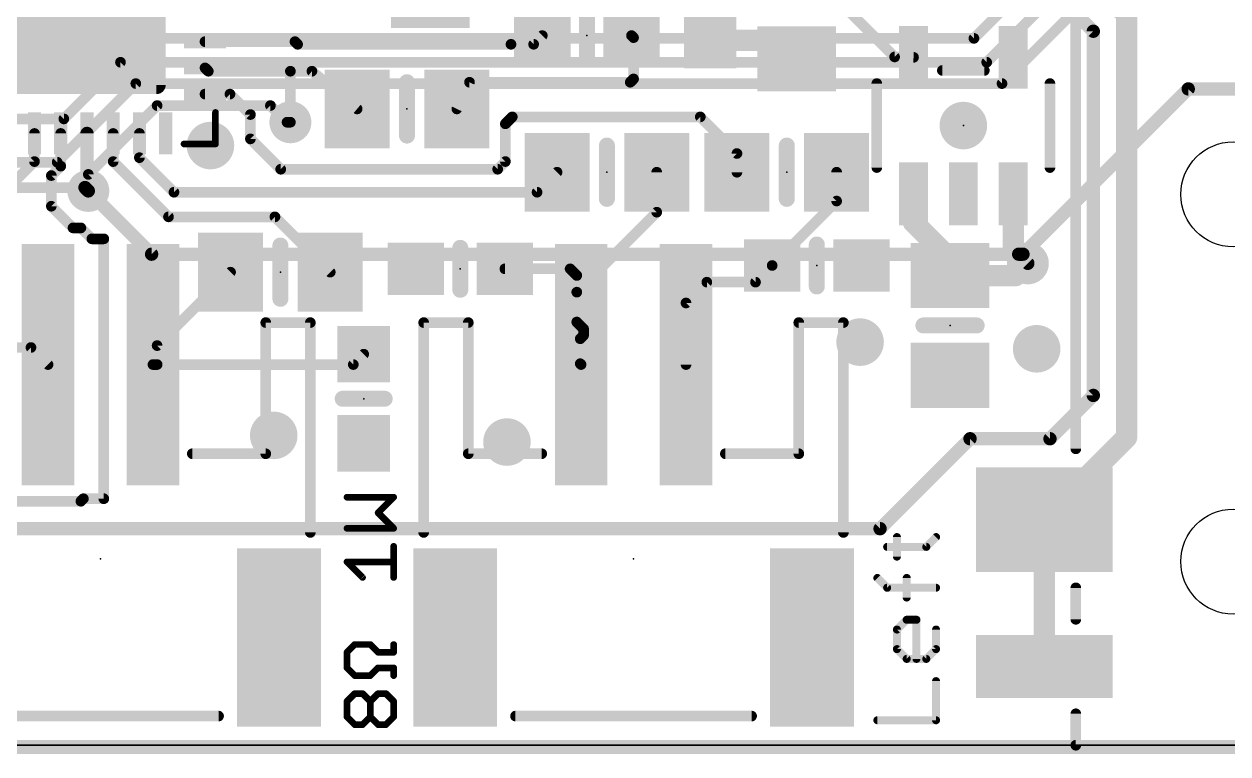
# Model space of a CAD drawing. Extents: x -0.1 to 65.1, y -0.2 to 30.7.
# Drawn here: x 30.29 to 53.24, y -0.17 to 13.75 of the extents above; entities that cross this region are included whole.
import ezdxf

# ---------------------------------------------------------------- set-up
doc = ezdxf.new("R2010")
doc.units = 0
for name, color, linetype in [('1', 12, 'CONTINUOUS'), ('16', 5, 'CONTINUOUS'), ('18', 110, 'CONTINUOUS'), ('20', 4, 'CONTINUOUS'), ('21', 40, 'CONTINUOUS'), ('23', 40, 'CONTINUOUS')]:
    doc.layers.add(name, color=color, linetype=linetype)

# ---------------------------------------------------------------- blocks, each defined once
blk = doc.blocks.new('RECT')
blk.add_solid([(-0.5, -0.5), (0.5, -0.5), (-0.5, 0.5), (0.5, 0.5)])
blk = doc.blocks.new('RECT560000X560000R10')
at = {"const_width": 0.175}
blk.add_lwpolyline([(1.6625, -1.575), (1.6625, 1.575, 0.4142), (1.575, 1.6625), (-1.575, 1.6625, 0.4142), (-1.6625, 1.575), (-1.6625, -1.575, 0.4142), (-1.575, -1.6625), (1.575, -1.6625, 0.4142)], format="xyb", close=True, dxfattribs=at)
blk.add_solid([(-1.6004, -1.6004), (1.6004, -1.6004), (-1.6004, 1.6004), (1.6004, 1.6004)])
blk = doc.blocks.new('ROUNDV')
at = {"const_width": 0.5}
blk.add_lwpolyline([(0, -0.25, 1), (0, 0.25, 1), (0, -0.25)], format="xyb", dxfattribs=at)

msp = doc.modelspace()

# ---------------------------------------------------------------- linework, layer by layer
at = {"layer": '1'}
for points, const_width in [([(51.308, 13.931), (49.9355, 15.3035)], 0.4064), ([(46.8861, 13.1189), (45.0215, 14.9835)], 0.2032), ([(49.9224, 14.3588), (50.673, 13.6082)], 0.254), ([(51.308, 5.868), (51.308, 13.931)], 0.4064), ([(40.071, 13.8569), (39.5743, 13.3602)], 0.2032), ([(40.0057, 13.3602), (40.171, 13.5255)], 0.2032), ([(41.91, 13.4865), (41.871, 13.5255)], 0.2032), ([(41.91, 12.7), (41.91, 13.4865)], 0.2032), ([(43.3705, 13.4375), (44.6675, 13.4375)], 0.4064), ([(44.6675, 13.4375), (45.0215, 13.0835)], 0.4064), ([(50.673, 13.6082), (50.673, 6.6675)], 0.254), ([(33.742, 13.4105), (35.4565, 13.4105)], 0.2032), ([(35.5068, 13.3602), (35.4565, 13.4105)], 0.2032), ([(39.5743, 13.3602), (35.5068, 13.3602)], 0.2032), ([(39.5743, 13.3602), (40.0057, 13.3602)], 0.2032), ([(47.2465, 13.1111), (46.8861, 13.1189)], 0.2032), ([(33.742, 12.9105), (33.8055, 12.847)], 0.2032), ([(35.3695, 12.847), (33.8055, 12.847)], 0.2032), ([(35.7801, 12.847), (35.3695, 12.847)], 0.2032), ([(35.3695, 12.847), (35.3695, 11.8745)], 0.2032), ([(36.642, 12.1285), (35.7801, 12.847)], 0.2032), ([(38.542, 12.1285), (38.7833, 12.6365)], 0.2032), ([(38.7833, 12.6365), (41.8465, 12.6365)], 0.2032), ([(41.8465, 12.6365), (41.91, 12.7)], 0.2032), ([(33.742, 12.4105), (34.2177, 12.4105)], 0.2032), ([(34.2177, 12.4105), (34.6075, 12.0207)], 0.2032), ([(34.6075, 12.0207), (34.6075, 11.557)], 0.2032), ([(39.5993, 11.9768), (39.4668, 11.8443)], 0.2032), ([(39.4668, 11.8443), (39.4668, 11.1253)], 0.2032), ([(43.1825, 11.9768), (39.5993, 11.9768)], 0.2032), ([(43.881, 11.2783), (43.1825, 11.9768)], 0.2032), ([(30.492, 11.6605), (30.492, 11.1245)], 0.2032), ([(30.992, 11.6605), (30.992, 11.0369)], 0.2032), ([(31.492, 11.6605), (31.492, 10.5918)], 0.254), ([(31.992, 11.6605), (31.992, 11.1245)], 0.2032), ([(32.492, 11.6605), (32.492, 11.1992)], 0.2032), ([(34.6075, 11.557), (35.1853, 10.9792)], 0.2032), ([(32.492, 11.1992), (33.1502, 10.541)], 0.2032), ([(43.881, 10.922), (43.881, 11.2783)], 0.2032), ([(30.492, 11.1245), (29.2075, 9.84)], 0.2032), ([(30.992, 11.0369), (30.813, 10.8579)], 0.2032), ([(31.992, 11.1245), (33.0454, 10.0711)], 0.2032), ([(35.1853, 10.9792), (39.3207, 10.9792)], 0.2032), ([(39.3207, 10.9792), (39.4668, 11.1253)], 0.2032), ([(40.071, 10.541), (40.452, 10.922)], 0.2032), ([(42.352, 10.922), (42.352, 10.16)], 0.2032), ([(45.781, 10.922), (45.781, 10.3725)], 0.2032), ([(30.813, 10.8579), (30.813, 10.274)], 0.2032), ([(31.492, 10.5918), (31.5178, 10.5659)], 0.254), ([(33.1502, 10.541), (40.071, 10.541)], 0.2032), ([(47.2465, 10.5109), (47.2465, 9.9645)], 0.4064), ([(49.1465, 9.464), (49.1465, 10.5109)], 0.4064), ([(30.813, 10.274), (31.2262, 9.8608)], 0.2032), ([(45.781, 10.3725), (44.5525, 9.144)], 0.2032), ([(33.0454, 10.0711), (35.0749, 10.0711)], 0.2032), ([(35.0749, 10.0711), (36.129, 9.017)], 0.2032), ([(42.352, 10.16), (40.828, 8.636)], 0.2032), ([(47.9425, 9.2685), (47.2465, 9.9645)], 0.4064), ([(31.2262, 9.8608), (31.3763, 9.8608)], 0.2032), ([(31.3763, 9.8608), (31.5851, 9.652)], 0.2032), ([(31.5851, 9.652), (31.8135, 9.652)], 0.2032), ([(31.8135, 9.652), (31.8135, 4.699)], 0.2032), ([(49.1465, 9.464), (49.4252, 9.1853)], 0.4064), ([(47.9425, 9.2685), (47.9425, 8.951)], 0.4064), ([(39.458, 9.0805), (40.701, 9.0805)], 0.2032), ([(40.701, 9.0805), (40.828, 8.9535)], 0.2032), ([(44.5525, 9.144), (44.235, 8.8265)], 0.2032), ([(49.4252, 9.1853), (49.1908, 8.951)], 0.4064), ([(34.229, 9.017), (32.8295, 7.6175)], 0.2032), ([(40.828, 8.9535), (40.828, 8.636)], 0.2032), ([(49.1908, 8.951), (47.9425, 8.951)], 0.4064), ([(40.828, 8.636), (40.828, 8.067)], 0.2032), ([(43.307, 8.8265), (42.91, 8.4295)], 0.2032), ([(44.235, 8.8265), (43.307, 8.8265)], 0.2032), ([(42.91, 8.4295), (42.91, 7.256)], 0.2032), ([(40.828, 8.067), (40.9575, 7.9375)], 0.2032), ([(40.9575, 7.9375), (40.9575, 7.8105)], 0.2032), ([(40.9575, 7.8105), (40.894, 7.747)], 0.2032), ([(40.894, 7.747), (40.894, 7.272)], 0.2032), ([(26.67, 7.581), (30.425, 7.581)], 0.2032), ([(30.425, 7.581), (30.75, 7.256)], 0.2032), ([(32.8295, 7.6175), (32.8295, 7.256)], 0.2032), ([(32.75, 7.256), (32.8295, 7.256)], 0.2032), ([(32.8295, 7.256), (36.5685, 7.256)], 0.2032), ([(36.5685, 7.256), (36.7665, 7.454)], 0.2032), ([(40.894, 7.272), (40.91, 7.256)], 0.2032), ([(50.673, 6.6675), (49.8475, 5.842)], 0.254), ([(48.3235, 5.842), (46.609, 4.1275)], 0.254), ([(49.8475, 5.842), (48.3235, 5.842)], 0.254), ([(49.74, 4.3), (51.308, 5.868)], 0.4064), ([(31.3763, 4.6512), (30.1238, 4.6512)], 0.2032), ([(31.4241, 4.699), (31.3763, 4.6512)], 0.2032), ([(31.8135, 4.699), (31.4241, 4.699)], 0.2032), ([(49.74, 1.5), (49.74, 4.3)], 0.4064), ([(46.609, 4.1275), (23.4315, 4.1275)], 0.254), ([(65.024, 0), (0, 0)], 0.2032)]:
    msp.add_lwpolyline(points, dxfattribs=dict(at, const_width=const_width))
for points, const_width in [([(51.2362, 13.8592, 1), (51.3798, 14.0028)], 0.2032), ([(40.2069, 13.4896, 1), (40.1351, 13.5614)], 0.1016), ([(41.9069, 13.5614, 1), (41.8351, 13.4896)], 0.1016), ([(41.9608, 13.4865, 1), (41.8592, 13.4865)], 0.1016), ([(41.8741, 13.4506, 1), (41.9459, 13.5224)], 0.1016), ([(43.3705, 13.5391, 1), (43.3705, 13.3359)], 0.2032), ([(44.7393, 13.5093, 1), (44.5957, 13.3657)], 0.2032), ([(44.6675, 13.3359, 1), (44.6675, 13.5391)], 0.2032), ([(50.7365, 13.6082, 1), (50.6095, 13.6082)], 0.127), ([(50.6281, 13.5633, 1), (50.7179, 13.6531)], 0.127), ([(33.742, 13.4613, 1), (33.742, 13.3597)], 0.1016), ([(35.4924, 13.4464, 1), (35.4206, 13.3746)], 0.1016), ([(35.5068, 13.411, 1), (35.5068, 13.3094)], 0.1016), ([(35.4565, 13.3597, 1), (35.4565, 13.4613)], 0.1016), ([(35.4709, 13.3243, 1), (35.5427, 13.3961)], 0.1016), ([(39.5743, 13.411, 1), (39.5743, 13.3094)], 0.1016), ([(39.5384, 13.3961, 1), (39.6102, 13.3243)], 0.1016), ([(39.5743, 13.3094, 1), (39.5743, 13.411)], 0.1016), ([(39.9698, 13.3961, 1), (40.0416, 13.3243)], 0.1016), ([(40.0057, 13.3094, 1), (40.0057, 13.411)], 0.1016), ([(44.9497, 13.0117, 1), (45.0933, 13.1553)], 0.2032), ([(46.8872, 13.1697, 1), (46.885, 13.0681)], 0.1016), ([(46.8502, 13.083, 1), (46.922, 13.1548)], 0.1016), ([(47.2454, 13.0603, 1), (47.2476, 13.1619)], 0.1016), ([(33.7779, 12.9464, 1), (33.7061, 12.8746)], 0.1016), ([(33.8055, 12.8978, 1), (33.8055, 12.7962)], 0.1016), ([(33.7696, 12.8111, 1), (33.8414, 12.8829)], 0.1016), ([(35.3695, 12.8978, 1), (35.3695, 12.7962)], 0.1016), ([(35.4203, 12.847, 1), (35.3187, 12.847)], 0.1016), ([(35.3695, 12.7962, 1), (35.3695, 12.8978)], 0.1016), ([(35.8126, 12.886, 1), (35.7476, 12.808)], 0.1016), ([(35.7801, 12.7962, 1), (35.7801, 12.8978)], 0.1016), ([(38.7833, 12.6873, 1), (38.7833, 12.5857)], 0.1016), ([(38.8292, 12.6147, 1), (38.7375, 12.6583)], 0.1016), ([(41.8106, 12.6724, 1), (41.8824, 12.6006)], 0.1016), ([(41.8465, 12.5857, 1), (41.8465, 12.6873)], 0.1016), ([(41.8592, 12.7, 1), (41.9608, 12.7)], 0.1016), ([(41.9459, 12.6641, 1), (41.8741, 12.7359)], 0.1016), ([(33.742, 12.4613, 1), (33.742, 12.3597)], 0.1016), ([(34.2536, 12.4464, 1), (34.1818, 12.3746)], 0.1016), ([(34.2177, 12.3597, 1), (34.2177, 12.4613)], 0.1016), ([(36.6095, 12.0895, 1), (36.6745, 12.1675)], 0.1016), ([(38.4961, 12.1503, 1), (38.5879, 12.1067)], 0.1016), ([(34.6583, 12.0207, 1), (34.5567, 12.0207)], 0.1016), ([(34.5716, 11.9848, 1), (34.6434, 12.0566)], 0.1016), ([(39.5176, 11.8443, 1), (39.416, 11.8443)], 0.1016), ([(39.5993, 12.0276, 1), (39.5993, 11.926)], 0.1016), ([(39.6352, 11.9409, 1), (39.5634, 12.0127)], 0.1016), ([(43.2184, 12.0127, 1), (43.1466, 11.9409)], 0.1016), ([(43.1825, 11.926, 1), (43.1825, 12.0276)], 0.1016), ([(30.5428, 11.6605, 1), (30.4412, 11.6605)], 0.1016), ([(31.0428, 11.6605, 1), (30.9412, 11.6605)], 0.1016), ([(31.5555, 11.6605, 1), (31.4285, 11.6605)], 0.127), ([(32.0428, 11.6605, 1), (31.9412, 11.6605)], 0.1016), ([(32.5428, 11.6605, 1), (32.4412, 11.6605)], 0.1016), ([(35.3187, 11.8745, 1), (35.4203, 11.8745)], 0.1016), ([(39.4309, 11.8802, 1), (39.5027, 11.8084)], 0.1016), ([(34.6434, 11.5929, 1), (34.5716, 11.5211)], 0.1016), ([(34.5567, 11.557, 1), (34.6583, 11.557)], 0.1016), ([(32.5279, 11.2352, 1), (32.4561, 11.1633)], 0.1016), ([(32.4412, 11.1992, 1), (32.5428, 11.1992)], 0.1016), ([(43.9318, 11.2783, 1), (43.8302, 11.2783)], 0.1016), ([(43.8451, 11.2424, 1), (43.9169, 11.3142)], 0.1016), ([(30.4412, 11.1245, 1), (30.5428, 11.1245)], 0.1016), ([(30.5279, 11.0886, 1), (30.4561, 11.1604)], 0.1016), ([(30.9412, 11.0369, 1), (31.0428, 11.0369)], 0.1016), ([(31.0279, 11.001, 1), (30.9561, 11.0729)], 0.1016), ([(32.0279, 11.1604, 1), (31.9561, 11.0886)], 0.1016), ([(31.9412, 11.1245, 1), (32.0428, 11.1245)], 0.1016), ([(35.1853, 11.03, 1), (35.1853, 10.9284)], 0.1016), ([(35.1494, 10.9432, 1), (35.2213, 11.0151)], 0.1016), ([(39.2848, 11.0151, 1), (39.3566, 10.9432)], 0.1016), ([(39.3207, 10.9284, 1), (39.3207, 11.03)], 0.1016), ([(39.416, 11.1253, 1), (39.5176, 11.1253)], 0.1016), ([(39.5027, 11.0893, 1), (39.4309, 11.1612)], 0.1016), ([(40.4879, 10.8861, 1), (40.4161, 10.9579)], 0.1016), ([(42.4028, 10.922, 1), (42.3012, 10.922)], 0.1016), ([(45.8318, 10.922, 1), (45.7302, 10.922)], 0.1016), ([(30.8638, 10.8579, 1), (30.7622, 10.8579)], 0.1016), ([(30.7771, 10.8938, 1), (30.8489, 10.822)], 0.1016), ([(43.8302, 10.922, 1), (43.9318, 10.922)], 0.1016), ([(31.5369, 10.6367, 1), (31.4471, 10.5469)], 0.127), ([(31.4285, 10.5918, 1), (31.5555, 10.5918)], 0.127), ([(31.4729, 10.521, 1), (31.5627, 10.6108)], 0.127), ([(33.1502, 10.5918, 1), (33.1502, 10.4902)], 0.1016), ([(33.1143, 10.5051, 1), (33.1862, 10.5769)], 0.1016), ([(40.0351, 10.5769, 1), (40.1069, 10.5051)], 0.1016), ([(40.071, 10.4902, 1), (40.071, 10.5918)], 0.1016), ([(47.3481, 10.5109, 1), (47.1449, 10.5109)], 0.2032), ([(49.2481, 10.5109, 1), (49.0449, 10.5109)], 0.2032), ([(30.8489, 10.3099, 1), (30.7771, 10.2381)], 0.1016), ([(45.7302, 10.3725, 1), (45.8318, 10.3725)], 0.1016), ([(45.8169, 10.3366, 1), (45.7451, 10.4084)], 0.1016), ([(30.7622, 10.274, 1), (30.8638, 10.274)], 0.1016), ([(33.0454, 10.1219, 1), (33.0454, 10.0203)], 0.1016), ([(33.0095, 10.0352, 1), (33.0813, 10.107)], 0.1016), ([(35.1108, 10.107, 1), (35.039, 10.0352)], 0.1016), ([(35.0749, 10.0203, 1), (35.0749, 10.1219)], 0.1016), ([(42.3012, 10.16, 1), (42.4028, 10.16)], 0.1016), ([(42.3879, 10.1241, 1), (42.3161, 10.1959)], 0.1016), ([(47.3183, 10.0363, 1), (47.1747, 9.8927)], 0.2032), ([(31.2262, 9.9116, 1), (31.2262, 9.81)], 0.1016), ([(31.1902, 9.8249, 1), (31.2621, 9.8967)], 0.1016), ([(31.4122, 9.8967, 1), (31.3403, 9.8249)], 0.1016), ([(31.3763, 9.81, 1), (31.3763, 9.9116)], 0.1016), ([(47.1449, 9.9645, 1), (47.3481, 9.9645)], 0.2032), ([(31.5851, 9.7028, 1), (31.5851, 9.6012)], 0.1016), ([(31.5491, 9.6161, 1), (31.621, 9.6879)], 0.1016), ([(31.8643, 9.652, 1), (31.7627, 9.652)], 0.1016), ([(31.8135, 9.6012, 1), (31.8135, 9.7028)], 0.1016), ([(49.2183, 9.5358, 1), (49.0747, 9.3922)], 0.2032), ([(48.0441, 9.2685, 1), (47.8409, 9.2685)], 0.2032), ([(47.8707, 9.1967, 1), (48.0143, 9.3403)], 0.2032), ([(49.0449, 9.464, 1), (49.2481, 9.464)], 0.2032), ([(39.458, 9.1313, 1), (39.458, 9.0297)], 0.1016), ([(40.7369, 9.1164, 1), (40.6651, 9.0446)], 0.1016), ([(40.701, 9.0297, 1), (40.701, 9.1313)], 0.1016), ([(44.5166, 9.1799, 1), (44.5884, 9.1081)], 0.1016), ([(44.5884, 9.1081, 1), (44.5166, 9.1799)], 0.1016), ([(49.497, 9.1135, 1), (49.3533, 9.2572)], 0.2032), ([(49.3533, 9.1135, 1), (49.497, 9.2572)], 0.2032), ([(34.2649, 8.9811, 1), (34.1931, 9.0529)], 0.1016), ([(36.0931, 8.9811, 1), (36.1649, 9.0529)], 0.1016), ([(40.8788, 8.9535, 1), (40.7772, 8.9535)], 0.1016), ([(40.7921, 8.9176, 1), (40.8639, 8.9894)], 0.1016), ([(47.9425, 9.0526, 1), (47.9425, 8.8494)], 0.2032), ([(47.8409, 8.951, 1), (48.0441, 8.951)], 0.2032), ([(49.119, 9.0228, 1), (49.2627, 8.8792)], 0.2032), ([(49.1908, 8.8494, 1), (49.1908, 9.0526)], 0.2032), ([(40.8788, 8.636, 1), (40.7772, 8.636)], 0.1016), ([(40.7921, 8.6719, 1), (40.8639, 8.6001)], 0.1016), ([(43.307, 8.8773, 1), (43.307, 8.7757)], 0.1016), ([(43.3429, 8.7906, 1), (43.2711, 8.8624)], 0.1016), ([(44.1991, 8.8624, 1), (44.2709, 8.7906)], 0.1016), ([(44.235, 8.7757, 1), (44.235, 8.8773)], 0.1016), ([(40.7772, 8.636, 1), (40.8788, 8.636)], 0.1016), ([(42.9608, 8.4295, 1), (42.8592, 8.4295)], 0.1016), ([(42.8741, 8.4654, 1), (42.9459, 8.3936)], 0.1016), ([(40.8639, 8.1029, 1), (40.7921, 8.0311)], 0.1016), ([(40.7772, 8.067, 1), (40.8788, 8.067)], 0.1016), ([(41.0083, 7.9375, 1), (40.9067, 7.9375)], 0.1016), ([(40.9448, 7.747, 1), (40.8432, 7.747)], 0.1016), ([(40.8581, 7.7829, 1), (40.9299, 7.7111)], 0.1016), ([(40.9067, 7.8105, 1), (41.0083, 7.8105)], 0.1016), ([(40.9216, 7.9016, 1), (40.9934, 7.9734)], 0.1016), ([(40.9934, 7.7746, 1), (40.9216, 7.8464)], 0.1016), ([(30.4609, 7.6169, 1), (30.3891, 7.5451)], 0.1016), ([(30.425, 7.5302, 1), (30.425, 7.6318)], 0.1016), ([(32.8803, 7.6175, 1), (32.7787, 7.6175)], 0.1016), ([(32.7936, 7.6534, 1), (32.8654, 7.5816)], 0.1016), ([(30.7141, 7.2201, 1), (30.7859, 7.2919)], 0.1016), ([(32.75, 7.3068, 1), (32.75, 7.2052)], 0.1016), ([(32.8295, 7.3068, 1), (32.8295, 7.2052)], 0.1016), ([(32.8295, 7.2052, 1), (32.8295, 7.3068)], 0.1016), ([(36.5326, 7.2919, 1), (36.6044, 7.2201)], 0.1016), ([(36.5685, 7.2052, 1), (36.5685, 7.3068)], 0.1016), ([(36.8024, 7.4181, 1), (36.7306, 7.4899)], 0.1016), ([(40.9299, 7.3079, 1), (40.8581, 7.2361)], 0.1016), ([(40.8741, 7.2201, 1), (40.9459, 7.2919)], 0.1016), ([(32.7787, 7.256, 1), (32.8803, 7.256)], 0.1016), ([(40.8432, 7.272, 1), (40.9448, 7.272)], 0.1016), ([(42.8592, 7.256, 1), (42.9608, 7.256)], 0.1016), ([(50.6095, 6.6675, 1), (50.7365, 6.6675)], 0.127), ([(50.7179, 6.6226, 1), (50.6281, 6.7124)], 0.127), ([(48.3235, 5.9055, 1), (48.3235, 5.7785)], 0.127), ([(48.3684, 5.7971, 1), (48.2786, 5.8869)], 0.127), ([(49.8475, 5.7785, 1), (49.8475, 5.9055)], 0.127), ([(51.2064, 5.868, 1), (51.4096, 5.868)], 0.2032), ([(51.3798, 5.7962, 1), (51.2362, 5.9398)], 0.2032), ([(49.8026, 5.8869, 1), (49.8924, 5.7971)], 0.127), ([(31.3403, 4.6871, 1), (31.4122, 4.6153)], 0.1016), ([(31.4241, 4.7498, 1), (31.4241, 4.6482)], 0.1016), ([(31.3763, 4.6004, 1), (31.3763, 4.702)], 0.1016), ([(31.46, 4.6631, 1), (31.3881, 4.7349)], 0.1016), ([(31.7627, 4.699, 1), (31.8643, 4.699)], 0.1016), ([(31.8135, 4.6482, 1), (31.8135, 4.7498)], 0.1016), ([(49.8416, 4.3, 1), (49.6384, 4.3)], 0.2032), ([(49.6682, 4.3718, 1), (49.8118, 4.2282)], 0.2032), ([(46.5641, 4.1724, 1), (46.6539, 4.0826)], 0.127), ([(46.609, 4.064, 1), (46.609, 4.191)], 0.127), ([(49.6384, 1.5, 1), (49.8416, 1.5)], 0.2032)]:
    msp.add_lwpolyline(points, format="xyb", dxfattribs=dict(at, const_width=const_width))
at = {"layer": '16'}
for points, const_width in [([(48.9331, 12.6111), (58.1025, 21.7805)], 0.2032), ([(48.641, 13.0175), (55.372, 19.7485)], 0.2032), ([(48.3979, 13.4729), (53.709, 18.784)], 0.2032), ([(48.3979, 13.4729), (28.7546, 13.4729)], 0.2032), ([(32.131, 13.0175), (31.0515, 11.938)], 0.2032), ([(48.641, 13.0175), (32.131, 13.0175)], 0.2032), ([(30.9245, 11.1125), (32.4231, 12.6111)], 0.2032), ([(32.4231, 12.6111), (48.9331, 12.6111)], 0.2032), ([(49.3327, 9.3594), (52.4828, 12.5095)], 0.254), ([(52.4828, 12.5095), (60.071, 12.5095)], 0.254), ([(32.8295, 12.192), (31.5178, 10.8803)], 0.2032), ([(34.9885, 12.192), (32.8295, 12.192)], 0.2032), ([(35.306, 11.8745), (34.9885, 12.192)], 0.2032), ([(27.7495, 11.938), (31.0515, 11.938)], 0.2032), ([(35.3695, 11.8745), (35.306, 11.8745)], 0.2032), ([(27.4955, 11.1125), (30.9245, 11.1125)], 0.2032), ([(31.5178, 10.5659), (31.5178, 10.8803)], 0.2032), ([(27.3403, 10.6294), (31.4543, 10.6294)], 0.2032), ([(31.5178, 10.5659), (31.4543, 10.6294)], 0.254), ([(32.7243, 9.3594), (31.5178, 10.5659)], 0.254), ([(49.2511, 9.3594), (32.7243, 9.3594)], 0.254), ([(49.4252, 9.1853), (49.2511, 9.3594)], 0.254), ([(49.2511, 9.3594), (49.3327, 9.3594)], 0.254), ([(65.024, -0.0635), (0, -0.0635)], 0.2032)]:
    msp.add_lwpolyline(points, dxfattribs=dict(at, const_width=const_width))
for points, const_width in [([(48.362, 13.5089, 1), (48.4339, 13.437)], 0.1016), ([(48.3979, 13.4221, 1), (48.3979, 13.5237)], 0.1016), ([(32.131, 13.0683, 1), (32.131, 12.9667)], 0.1016), ([(32.1669, 12.9816, 1), (32.0951, 13.0534)], 0.1016), ([(48.6051, 13.0534, 1), (48.6769, 12.9816)], 0.1016), ([(48.641, 12.9667, 1), (48.641, 13.0683)], 0.1016), ([(32.4231, 12.6619, 1), (32.4231, 12.5603)], 0.1016), ([(32.459, 12.5752, 1), (32.3872, 12.647)], 0.1016), ([(48.8972, 12.647, 1), (48.969, 12.5752)], 0.1016), ([(48.9331, 12.5603, 1), (48.9331, 12.6619)], 0.1016), ([(52.4828, 12.573, 1), (52.4828, 12.446)], 0.127), ([(52.5277, 12.4646, 1), (52.4378, 12.5544)], 0.127), ([(32.8295, 12.2428, 1), (32.8295, 12.1412)], 0.1016), ([(32.8654, 12.1561, 1), (32.7936, 12.2279)], 0.1016), ([(35.0244, 12.2279, 1), (34.9526, 12.1561)], 0.1016), ([(34.9885, 12.1412, 1), (34.9885, 12.2428)], 0.1016), ([(31.0156, 11.9739, 1), (31.0874, 11.9021)], 0.1016), ([(31.0515, 11.8872, 1), (31.0515, 11.9888)], 0.1016), ([(35.306, 11.9253, 1), (35.306, 11.8237)], 0.1016), ([(35.2701, 11.8386, 1), (35.3419, 11.9104)], 0.1016), ([(35.3695, 11.8237, 1), (35.3695, 11.9253)], 0.1016), ([(30.8886, 11.1484, 1), (30.9604, 11.0766)], 0.1016), ([(30.9245, 11.0617, 1), (30.9245, 11.1633)], 0.1016), ([(31.5686, 10.8803, 1), (31.467, 10.8803)], 0.1016), ([(31.4819, 10.9162, 1), (31.5537, 10.8444)], 0.1016), ([(31.4992, 10.6743, 1), (31.4094, 10.5845)], 0.127), ([(31.5627, 10.6108, 1), (31.4729, 10.521)], 0.127), ([(31.4543, 10.5786, 1), (31.4543, 10.6802)], 0.1016), ([(31.4729, 10.521, 1), (31.5627, 10.6108)], 0.127), ([(31.467, 10.5659, 1), (31.5686, 10.5659)], 0.1016), ([(32.7243, 9.4229, 1), (32.7243, 9.2959)], 0.127), ([(32.6794, 9.3145, 1), (32.7692, 9.4043)], 0.127), ([(49.296, 9.4043, 1), (49.2062, 9.3145)], 0.127), ([(49.2511, 9.4229, 1), (49.2511, 9.2959)], 0.127), ([(49.2511, 9.2959, 1), (49.2511, 9.4229)], 0.127), ([(49.2878, 9.4043, 1), (49.3776, 9.3145)], 0.127), ([(49.3327, 9.2959, 1), (49.3327, 9.4229)], 0.127), ([(49.3803, 9.1404, 1), (49.4701, 9.2302)], 0.127)]:
    msp.add_lwpolyline(points, format="xyb", dxfattribs=dict(at, const_width=const_width))
at = {"layer": '20'}
for p, q in [((62, 0), (3, 0)), ((3, 0), (62, 0))]:
    msp.add_line(p, q, dxfattribs=at)
for centre in [(53.34, 10.5), (53.34, 3.5)]:
    msp.add_circle(centre, 1, dxfattribs=at)
at = {"layer": '21'}
for points, const_width in [([(50.34, 14.5), (50.34, 5.65)], 0.2032), ([(41.021, 13.9255), (41.021, 13.1255)], 0.3048), ([(47.7965, 12.861), (48.5965, 12.861)], 0.2032), ([(37.592, 12.6365), (37.592, 11.6205)], 0.3048), ([(46.5465, 12.611), (46.5465, 11.011)], 0.2032), ([(49.8465, 12.611), (49.8465, 11.011)], 0.2032), ([(33.942, 12.0605), (33.942, 11.4605)], 0.127), ([(33.942, 11.4605), (33.342, 11.4605)], 0.127), ([(41.402, 11.43), (41.402, 10.414)], 0.3048), ([(44.831, 11.43), (44.831, 10.414)], 0.3048), ([(35.179, 8.509), (35.179, 9.525)], 0.3048), ([(45.4025, 9.544), (45.4025, 8.744)], 0.3048), ([(38.608, 8.6805), (38.608, 9.4805)], 0.3048), ([(34.9, 5.556), (34.9, 8.056)], 0.2032), ([(34.9, 8.056), (35.75, 8.056)], 0.2032), ([(35.75, 8.056), (35.75, 4.056)], 0.2032), ([(37.91, 4.056), (37.91, 8.056)], 0.2032), ([(37.91, 8.056), (38.76, 8.056)], 0.2032), ([(38.76, 8.056), (38.76, 5.556)], 0.2032), ([(45.06, 5.556), (45.06, 8.056)], 0.2032), ([(45.06, 8.056), (45.91, 8.056)], 0.2032), ([(45.91, 8.056), (45.91, 4.056)], 0.2032), ([(48.4505, 8.001), (47.4345, 8.001)], 0.3048), ([(37.1665, 6.604), (36.3665, 6.604)], 0.3048), ([(33.5, 5.556), (34.9, 5.556)], 0.2032), ([(38.76, 5.556), (40.16, 5.556)], 0.2032), ([(43.66, 5.556), (45.06, 5.556)], 0.2032), ([(37.338, 4.727), (36.4482, 4.727)], 0.127), ([(37.0414, 4.4304), (37.338, 4.727)], 0.127), ([(37.338, 4.1338), (37.0414, 4.4304)], 0.127), ([(36.4482, 4.1338), (37.338, 4.1338)], 0.127), ([(46.9301, 3.5951), (46.9301, 3.9679)], 0.1524), ([(47.4894, 3.7815), (47.6758, 3.9679)], 0.1524), ([(37.338, 3.1983), (37.338, 3.7914)], 0.127), ([(46.7437, 3.7815), (47.4894, 3.7815)], 0.1524), ([(36.7448, 3.1983), (36.4482, 3.4948)], 0.127), ([(36.4482, 3.4948), (37.338, 3.4948)], 0.127), ([(46.7437, 3.0019), (46.5572, 3.1883)], 0.1524), ([(47.1165, 2.8155), (47.1165, 3.1883)], 0.1524), ([(47.6758, 3.0019), (46.7437, 3.0019)], 0.1524), ([(50.34, 2.4), (50.34, 3)], 0.2032), ([(46.9301, 2.2054), (47.1165, 2.3918)], 0.1524), ([(47.1165, 2.3918), (47.303, 2.3918)], 0.1524), ([(47.303, 2.3918), (47.303, 1.6461)], 0.1524), ([(46.9301, 1.8325), (46.9301, 2.2054)], 0.1524), ([(47.6758, 2.2054), (47.6758, 1.8325)], 0.1524), ([(36.4482, 1.7721), (36.5965, 1.9204)], 0.127), ([(36.5965, 1.9204), (36.8931, 1.9204)], 0.127), ([(36.8931, 1.9204), (37.0414, 1.7721)], 0.127), ([(37.338, 1.7721), (37.338, 1.9204)], 0.127), ([(47.1165, 1.6461), (46.9301, 1.8325)], 0.1524), ([(47.6758, 1.8325), (47.4894, 1.6461)], 0.1524), ([(36.4482, 1.4755), (36.4482, 1.7721)], 0.127), ([(37.0414, 1.7721), (37.338, 1.7721)], 0.127), ([(47.4894, 1.6461), (47.1165, 1.6461)], 0.1524), ([(36.5965, 1.3272), (36.4482, 1.4755)], 0.127), ([(36.8931, 1.3272), (36.5965, 1.3272)], 0.127), ([(37.0414, 1.4755), (36.8931, 1.3272)], 0.127), ([(37.338, 1.4755), (37.0414, 1.4755)], 0.127), ([(37.338, 1.3272), (37.338, 1.4755)], 0.127), ([(47.6758, 0.4767), (47.6758, 1.2224)], 0.1524), ([(36.4482, 0.8366), (36.5965, 0.9849)], 0.127), ([(36.5965, 0.9849), (36.7448, 0.9849)], 0.127), ([(36.7448, 0.9849), (36.8931, 0.8366)], 0.127), ([(36.8931, 0.8366), (37.0414, 0.9849)], 0.127), ([(37.0414, 0.9849), (37.1897, 0.9849)], 0.127), ([(37.1897, 0.9849), (37.338, 0.8366)], 0.127), ([(36.4482, 0.54), (36.4482, 0.8366)], 0.127), ([(36.8931, 0.54), (36.8931, 0.8366)], 0.127), ([(37.338, 0.8366), (37.338, 0.54)], 0.127), ([(50.34, 0), (50.34, 0.6)], 0.2032), ([(34, 0.556), (29.5, 0.556)], 0.2032), ([(36.5965, 0.3917), (36.4482, 0.54)], 0.127), ([(36.8931, 0.54), (36.7448, 0.3917)], 0.127), ([(37.0414, 0.3917), (36.8931, 0.54)], 0.127), ([(37.338, 0.54), (37.1897, 0.3917)], 0.127), ([(44.16, 0.556), (39.66, 0.556)], 0.2032), ([(46.5572, 0.4767), (47.6758, 0.4767)], 0.1524), ([(36.7448, 0.3917), (36.5965, 0.3917)], 0.127), ([(37.1897, 0.3917), (37.0414, 0.3917)], 0.127), ([(50.34, 0), (56.34, 0)], 0.2032)]:
    msp.add_lwpolyline(points, dxfattribs=dict(at, const_width=const_width))
for points, const_width in [([(40.9448, 13.1255, 1), (41.0972, 13.1255)], 0.1524), ([(47.7965, 12.9118, 1), (47.7965, 12.8102)], 0.1016), ([(48.5965, 12.8102, 1), (48.5965, 12.9118)], 0.1016), ([(37.6682, 12.6365, 1), (37.5158, 12.6365)], 0.1524), ([(46.5973, 12.611, 1), (46.4957, 12.611)], 0.1016), ([(49.8973, 12.611, 1), (49.7957, 12.611)], 0.1016), ([(33.9738, 12.0605, 1), (33.9102, 12.0605)], 0.0635), ([(33.342, 11.4923, 1), (33.342, 11.4287)], 0.0635), ([(33.9102, 11.4605, 1), (33.9738, 11.4605)], 0.0635), ([(33.942, 11.4287, 1), (33.942, 11.4923)], 0.0635), ([(37.5158, 11.6205, 1), (37.6682, 11.6205)], 0.1524), ([(41.4782, 11.43, 1), (41.3258, 11.43)], 0.1524), ([(44.9072, 11.43, 1), (44.7548, 11.43)], 0.1524), ([(46.4957, 11.011, 1), (46.5973, 11.011)], 0.1016), ([(49.7957, 11.011, 1), (49.8973, 11.011)], 0.1016), ([(41.3258, 10.414, 1), (41.4782, 10.414)], 0.1524), ([(44.7548, 10.414, 1), (44.9072, 10.414)], 0.1524), ([(35.2552, 9.525, 1), (35.1028, 9.525)], 0.1524), ([(45.4787, 9.544, 1), (45.3263, 9.544)], 0.1524), ([(38.6842, 9.4805, 1), (38.5318, 9.4805)], 0.1524), ([(38.5318, 8.6805, 1), (38.6842, 8.6805)], 0.1524), ([(45.3263, 8.744, 1), (45.4787, 8.744)], 0.1524), ([(35.1028, 8.509, 1), (35.2552, 8.509)], 0.1524), ([(34.9508, 8.056, 1), (34.8492, 8.056)], 0.1016), ([(34.9, 8.1068, 1), (34.9, 8.0052)], 0.1016), ([(35.8008, 8.056, 1), (35.6992, 8.056)], 0.1016), ([(35.75, 8.0052, 1), (35.75, 8.1068)], 0.1016), ([(37.9608, 8.056, 1), (37.8592, 8.056)], 0.1016), ([(37.91, 8.1068, 1), (37.91, 8.0052)], 0.1016), ([(38.8108, 8.056, 1), (38.7092, 8.056)], 0.1016), ([(38.76, 8.0052, 1), (38.76, 8.1068)], 0.1016), ([(45.1108, 8.056, 1), (45.0092, 8.056)], 0.1016), ([(45.06, 8.1068, 1), (45.06, 8.0052)], 0.1016), ([(45.9608, 8.056, 1), (45.8592, 8.056)], 0.1016), ([(45.91, 8.0052, 1), (45.91, 8.1068)], 0.1016), ([(47.4345, 8.0772, 1), (47.4345, 7.9248)], 0.1524), ([(48.4505, 7.9248, 1), (48.4505, 8.0772)], 0.1524), ([(36.3665, 6.6802, 1), (36.3665, 6.5278)], 0.1524), ([(37.1665, 6.5278, 1), (37.1665, 6.6802)], 0.1524), ([(33.5, 5.6068, 1), (33.5, 5.5052)], 0.1016), ([(34.8492, 5.556, 1), (34.9508, 5.556)], 0.1016), ([(34.9, 5.5052, 1), (34.9, 5.6068)], 0.1016), ([(38.76, 5.6068, 1), (38.76, 5.5052)], 0.1016), ([(38.7092, 5.556, 1), (38.8108, 5.556)], 0.1016), ([(40.16, 5.5052, 1), (40.16, 5.6068)], 0.1016), ([(43.66, 5.6068, 1), (43.66, 5.5052)], 0.1016), ([(45.0092, 5.556, 1), (45.1108, 5.556)], 0.1016), ([(45.06, 5.5052, 1), (45.06, 5.6068)], 0.1016), ([(50.2892, 5.65, 1), (50.3908, 5.65)], 0.1016), ([(36.4482, 4.7587, 1), (36.4482, 4.6952)], 0.0635), ([(37.3605, 4.7045, 1), (37.3155, 4.7494)], 0.0635), ([(37.338, 4.6952, 1), (37.338, 4.7587)], 0.0635), ([(37.0639, 4.4528, 1), (37.019, 4.4079)], 0.0635), ([(37.019, 4.4528, 1), (37.0639, 4.4079)], 0.0635), ([(36.4482, 4.1655, 1), (36.4482, 4.102)], 0.0635), ([(37.3155, 4.1113, 1), (37.3605, 4.1562)], 0.0635), ([(37.338, 4.102, 1), (37.338, 4.1655)], 0.0635), ([(35.6992, 4.056, 1), (35.8008, 4.056)], 0.1016), ([(37.8592, 4.056, 1), (37.9608, 4.056)], 0.1016), ([(45.8592, 4.056, 1), (45.9608, 4.056)], 0.1016), ([(46.9682, 3.9679, 1), (46.892, 3.9679)], 0.0762), ([(47.7027, 3.941, 1), (47.6489, 3.9949)], 0.0762), ([(37.3698, 3.7914, 1), (37.3062, 3.7914)], 0.0635), ([(46.7437, 3.8196, 1), (46.7437, 3.7434)], 0.0762), ([(47.4624, 3.8085, 1), (47.5163, 3.7546)], 0.0762), ([(47.4894, 3.7434, 1), (47.4894, 3.8196)], 0.0762), ([(36.4482, 3.5266, 1), (36.4482, 3.4631)], 0.0635), ([(36.4707, 3.5173, 1), (36.4258, 3.4724)], 0.0635), ([(37.338, 3.4631, 1), (37.338, 3.5266)], 0.0635), ([(46.892, 3.5951, 1), (46.9682, 3.5951)], 0.0762), ([(36.7224, 3.1758, 1), (36.7673, 3.2207)], 0.0635), ([(37.3062, 3.1983, 1), (37.3698, 3.1983)], 0.0635), ([(46.5842, 3.2153, 1), (46.5303, 3.1614)], 0.0762), ([(47.1546, 3.1883, 1), (47.0784, 3.1883)], 0.0762), ([(46.7437, 3.04, 1), (46.7437, 2.9638)], 0.0762), ([(46.7167, 2.975, 1), (46.7706, 3.0289)], 0.0762), ([(47.6758, 2.9638, 1), (47.6758, 3.04)], 0.0762), ([(50.3908, 3, 1), (50.2892, 3)], 0.1016), ([(47.0784, 2.8155, 1), (47.1546, 2.8155)], 0.0762), ([(47.1165, 2.4299, 1), (47.1165, 2.3537)], 0.0762), ([(47.1435, 2.3649, 1), (47.0896, 2.4187)], 0.0762), ([(47.3411, 2.3918, 1), (47.2649, 2.3918)], 0.0762), ([(47.303, 2.3537, 1), (47.303, 2.4299)], 0.0762), ([(50.2892, 2.4, 1), (50.3908, 2.4)], 0.1016), ([(46.9682, 2.2054, 1), (46.892, 2.2054)], 0.0762), ([(46.9032, 2.2323, 1), (46.957, 2.1784)], 0.0762), ([(47.7139, 2.2054, 1), (47.6377, 2.2054)], 0.0762), ([(36.5965, 1.9521, 1), (36.5965, 1.8886)], 0.0635), ([(36.619, 1.8979, 1), (36.5741, 1.9428)], 0.0635), ([(36.9156, 1.9428, 1), (36.8707, 1.8979)], 0.0635), ([(36.8931, 1.8886, 1), (36.8931, 1.9521)], 0.0635), ([(37.3698, 1.9204, 1), (37.3062, 1.9204)], 0.0635), ([(46.957, 1.8595, 1), (46.9032, 1.8056)], 0.0762), ([(46.892, 1.8325, 1), (46.9682, 1.8325)], 0.0762), ([(47.6377, 1.8325, 1), (47.7139, 1.8325)], 0.0762), ([(47.7027, 1.8056, 1), (47.6489, 1.8595)], 0.0762), ([(36.48, 1.7721, 1), (36.4165, 1.7721)], 0.0635), ([(36.4258, 1.7946, 1), (36.4707, 1.7496)], 0.0635), ([(37.0414, 1.8038, 1), (37.0414, 1.7404)], 0.0635), ([(37.019, 1.7496, 1), (37.0639, 1.7946)], 0.0635), ([(37.3062, 1.7721, 1), (37.3698, 1.7721)], 0.0635), ([(37.338, 1.7404, 1), (37.338, 1.8038)], 0.0635), ([(47.1165, 1.6842, 1), (47.1165, 1.608)], 0.0762), ([(47.0896, 1.6192, 1), (47.1435, 1.673)], 0.0762), ([(47.2649, 1.6461, 1), (47.3411, 1.6461)], 0.0762), ([(47.4624, 1.673, 1), (47.5163, 1.6192)], 0.0762), ([(47.4894, 1.608, 1), (47.4894, 1.6842)], 0.0762), ([(36.4165, 1.4755, 1), (36.48, 1.4755)], 0.0635), ([(36.4707, 1.498, 1), (36.4258, 1.4531)], 0.0635), ([(36.5965, 1.359, 1), (36.5965, 1.2955)], 0.0635), ([(36.5741, 1.3048, 1), (36.619, 1.3497)], 0.0635), ([(36.8707, 1.3497, 1), (36.9156, 1.3048)], 0.0635), ([(36.8931, 1.2955, 1), (36.8931, 1.359)], 0.0635), ([(37.0414, 1.5073, 1), (37.0414, 1.4438)], 0.0635), ([(37.0639, 1.4531, 1), (37.019, 1.498)], 0.0635), ([(37.3698, 1.4755, 1), (37.3062, 1.4755)], 0.0635), ([(37.338, 1.4438, 1), (37.338, 1.5073)], 0.0635), ([(37.3062, 1.3272, 1), (37.3698, 1.3272)], 0.0635), ([(47.7139, 1.2224, 1), (47.6377, 1.2224)], 0.0762), ([(36.5965, 1.0166, 1), (36.5965, 0.9531)], 0.0635), ([(36.619, 0.9624, 1), (36.5741, 1.0073)], 0.0635), ([(36.7673, 1.0073, 1), (36.7224, 0.9624)], 0.0635), ([(36.7448, 0.9531, 1), (36.7448, 1.0166)], 0.0635), ([(37.0414, 1.0166, 1), (37.0414, 0.9531)], 0.0635), ([(37.0639, 0.9624, 1), (37.019, 1.0073)], 0.0635), ([(37.2122, 1.0073, 1), (37.1673, 0.9624)], 0.0635), ([(37.1897, 0.9531, 1), (37.1897, 1.0166)], 0.0635), ([(36.48, 0.8366, 1), (36.4165, 0.8366)], 0.0635), ([(36.4258, 0.859, 1), (36.4707, 0.8141)], 0.0635), ([(36.9249, 0.8366, 1), (36.8614, 0.8366)], 0.0635), ([(36.8707, 0.859, 1), (36.9156, 0.8141)], 0.0635), ([(36.8707, 0.8141, 1), (36.9156, 0.859)], 0.0635), ([(37.3698, 0.8366, 1), (37.3062, 0.8366)], 0.0635), ([(37.3155, 0.8141, 1), (37.3605, 0.859)], 0.0635), ([(50.3908, 0.6, 1), (50.2892, 0.6)], 0.1016), ([(34, 0.5052, 1), (34, 0.6068)], 0.1016), ([(36.4165, 0.54, 1), (36.48, 0.54)], 0.0635), ([(36.4707, 0.5624, 1), (36.4258, 0.5175)], 0.0635), ([(36.9156, 0.5624, 1), (36.8707, 0.5175)], 0.0635), ([(36.8614, 0.54, 1), (36.9249, 0.54)], 0.0635), ([(36.9156, 0.5175, 1), (36.8707, 0.5624)], 0.0635), ([(37.3062, 0.54, 1), (37.3698, 0.54)], 0.0635), ([(37.3605, 0.5175, 1), (37.3155, 0.5624)], 0.0635), ([(39.66, 0.6068, 1), (39.66, 0.5052)], 0.1016), ([(44.16, 0.5052, 1), (44.16, 0.6068)], 0.1016), ([(46.5572, 0.5148, 1), (46.5572, 0.4386)], 0.0762), ([(47.6377, 0.4767, 1), (47.7139, 0.4767)], 0.0762), ([(47.6758, 0.4386, 1), (47.6758, 0.5148)], 0.0762), ([(36.5965, 0.4235, 1), (36.5965, 0.36)], 0.0635), ([(36.5741, 0.3693, 1), (36.619, 0.4142)], 0.0635), ([(36.7224, 0.4142, 1), (36.7673, 0.3693)], 0.0635), ([(36.7448, 0.36, 1), (36.7448, 0.4235)], 0.0635), ([(37.0414, 0.4235, 1), (37.0414, 0.36)], 0.0635), ([(37.019, 0.3693, 1), (37.0639, 0.4142)], 0.0635), ([(37.1673, 0.4142, 1), (37.2122, 0.3693)], 0.0635), ([(37.1897, 0.36, 1), (37.1897, 0.4235)], 0.0635), ([(50.34, 0.0508, 1), (50.34, -0.0508)], 0.1016), ([(50.2892, 0, 1), (50.3908, 0)], 0.1016)]:
    msp.add_lwpolyline(points, format="xyb", dxfattribs=dict(at, const_width=const_width))
at = {"layer": '23'}
for p in [(41.021, 13.5255), (37.592, 12.1285), (48.1965, 11.811), (41.402, 10.922), (44.831, 10.922), (35.179, 9.017), (38.608, 9.0805), (45.4025, 9.144), (47.9425, 8.001), (36.7665, 6.604), (31.75, 3.556), (41.91, 3.556)]:
    msp.add_point(p, dxfattribs=at)

# ---------------------------------------------------------------- block references
at = {"layer": '1', "rotation": 270}
msp.add_blockref('RECT560000X560000R10', (31.242, 14.1605), dxfattribs=at)
at = {"layer": '1'}
for p, xscale, yscale, rotation in [((38.0365, 14.29), 1.24, 1.5, 270), ((45.0215, 13.0835), 1.24, 1.5, 270), ((33.742, 13.4105), 0.25, 0.8, 270), ((33.742, 12.9105), 0.25, 0.8, 270), ((33.742, 12.4105), 0.25, 0.8, 270), ((30.492, 11.6605), 0.25, 0.8, 180), ((30.992, 11.6605), 0.25, 0.8, 180), ((31.492, 11.6605), 0.25, 0.8, 180), ((31.992, 11.6605), 0.25, 0.8, 180), ((32.492, 11.6605), 0.25, 0.8, 180), ((32.992, 11.6605), 0.25, 0.8, 180), ((34.229, 9.017), 1.24, 1.5, 180), ((36.129, 9.017), 1.24, 1.5, 180), ((47.9425, 8.951), 1.24, 1.5, 270), ((47.9425, 7.051), 1.24, 1.5, 270), ((49.74, 4.3), 2, 2.6, 90), ((35.15, 2.056), 3.4, 1.6, 270), ((38.51, 2.056), 3.4, 1.6, 270), ((45.31, 2.056), 3.4, 1.6, 270), ((49.74, 1.5), 1.2, 2.6, 90)]:
    msp.add_blockref('RECT', p, dxfattribs=dict(at, xscale=xscale, yscale=yscale, rotation=rotation))
at = {"layer": '1', "xscale": 1.075}
for p in [(40.171, 13.5255), (41.871, 13.5255), (44.5525, 9.144), (46.2525, 9.144)]:
    msp.add_blockref('RECT', p, dxfattribs=at)
for p, rotation in [((43.3705, 13.4375), 270), ((37.758, 9.0805), 180), ((39.458, 9.0805), 180), ((36.7665, 7.454), 270), ((36.7665, 5.754), 270)]:
    msp.add_blockref('RECT', p, dxfattribs=dict(at, rotation=rotation))
at = {"layer": '1'}
for p, xscale, yscale in [((47.2465, 13.1111), 0.55, 1.2), ((49.1465, 13.1111), 0.55, 1.2), ((36.642, 12.1285), 1.24, 1.5), ((38.542, 12.1285), 1.24, 1.5), ((40.452, 10.922), 1.24, 1.5), ((42.352, 10.922), 1.24, 1.5), ((43.881, 10.922), 1.24, 1.5), ((45.781, 10.922), 1.24, 1.5), ((47.2465, 10.5109), 0.55, 1.2), ((48.1965, 10.5109), 0.55, 1.2), ((49.1465, 10.5109), 0.55, 1.2)]:
    msp.add_blockref('RECT', p, dxfattribs=dict(at, xscale=xscale, yscale=yscale))
at = {"layer": '1', "yscale": 4.6, "rotation": 180}
for p in [(30.75, 7.256), (32.75, 7.256), (40.91, 7.256), (42.91, 7.256)]:
    msp.add_blockref('RECT', p, dxfattribs=at)
at = {"layer": '18'}
for p, xscale, yscale in [((35.3695, 11.8745), 0.8001, 0.8001), ((35.3695, 11.8745), 0.8001, 0.8001), ((48.1965, 11.811), 0.9064, 0.9064), ((48.1965, 11.811), 0.9064, 0.9064), ((33.8455, 11.43), 0.9064, 0.9064), ((33.8455, 11.43), 0.9064, 0.9064), ((31.5178, 10.5659), 0.8001, 0.8001), ((31.5178, 10.5659), 0.8001, 0.8001), ((49.4252, 9.1853), 0.8001, 0.8001), ((49.4252, 9.1853), 0.8001, 0.8001), ((46.228, 7.6835), 0.9064, 0.9064), ((46.228, 7.6835), 0.9064, 0.9064), ((49.5935, 7.5565), 0.9064, 0.9064), ((49.5935, 7.5565), 0.9064, 0.9064), ((35.052, 5.9055), 0.9064, 0.9064), ((35.052, 5.9055), 0.9064, 0.9064), ((39.497, 5.7785), 0.9064, 0.9064), ((39.497, 5.7785), 0.9064, 0.9064)]:
    msp.add_blockref('ROUNDV', p, dxfattribs=dict(at, xscale=xscale, yscale=yscale))

doc.saveas('drawing.dxf')
